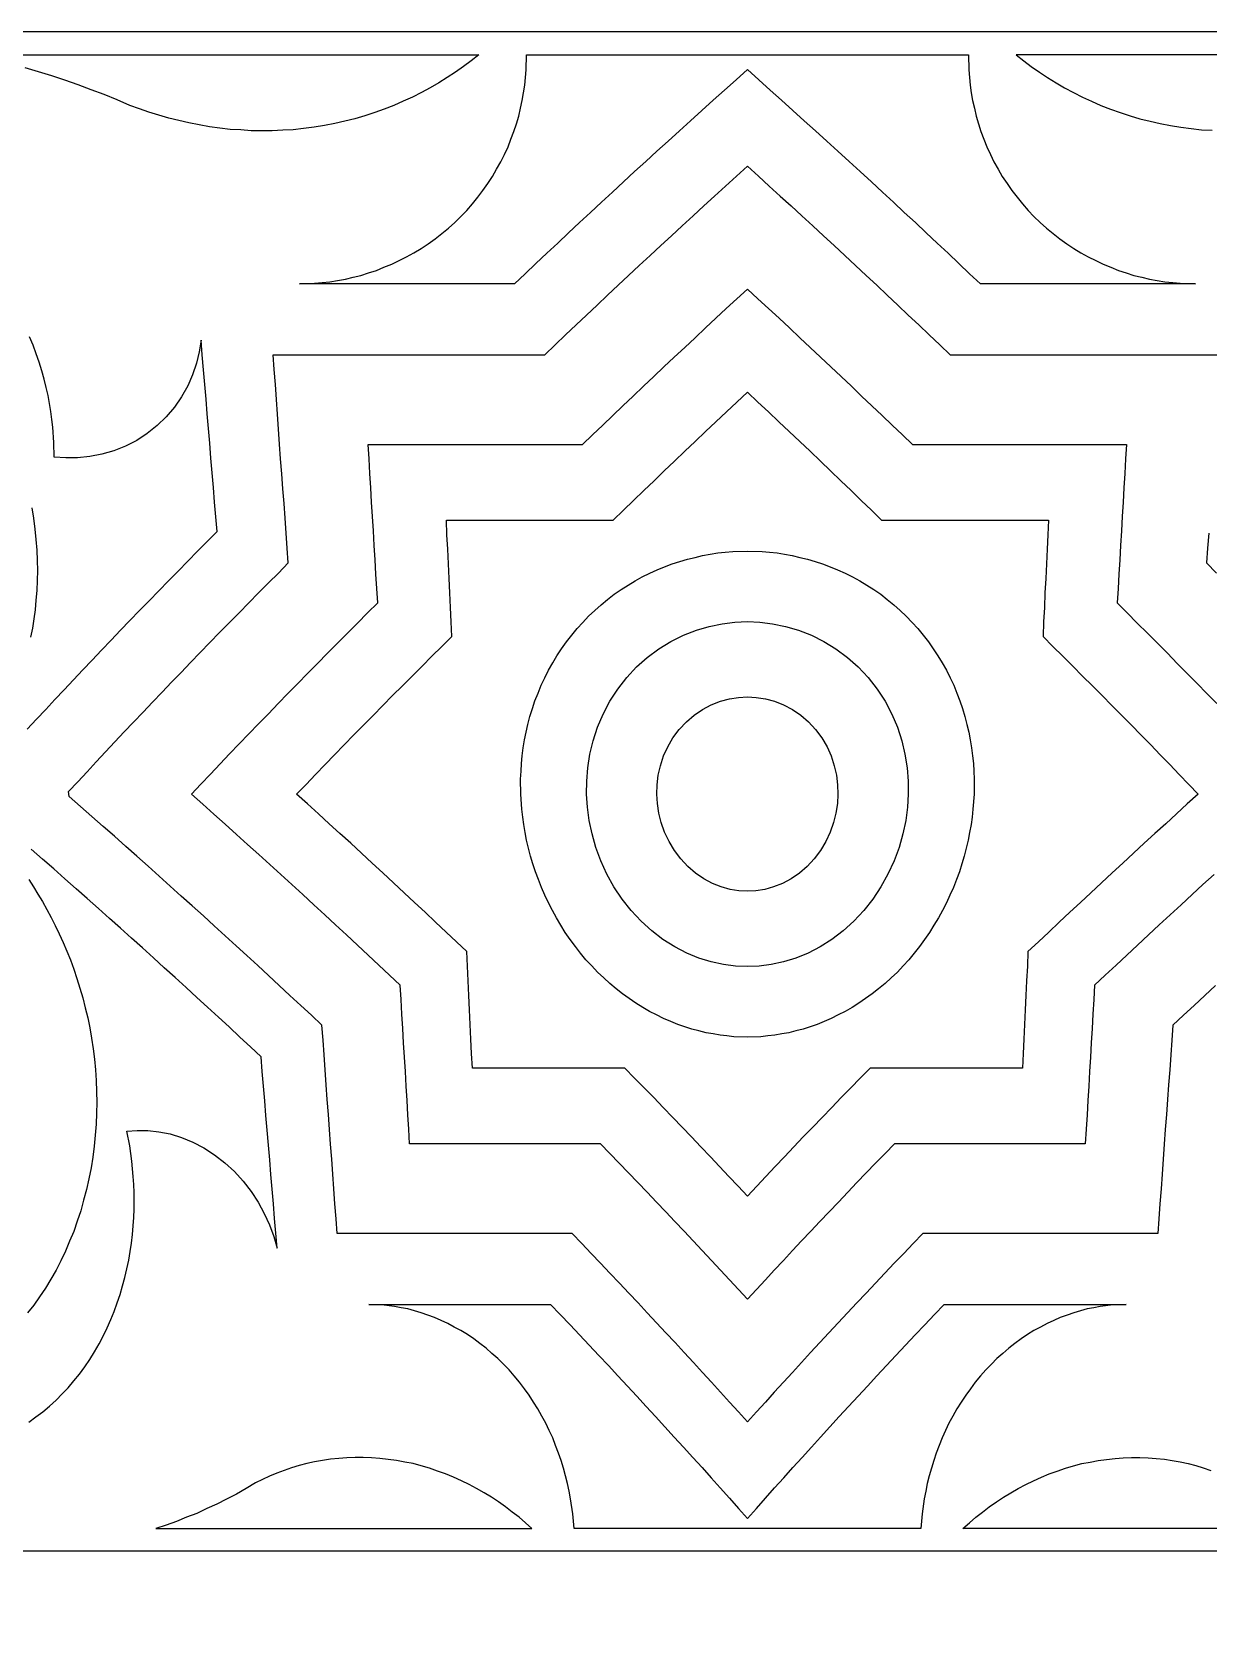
# Model space of a CAD drawing. Extents: x -535 to 1345, y -535 to 535.
# Drawn here: x -47.1 to 30.3, y 344.8 to 450 of the extents above; entities that cross this region are included whole.
import ezdxf

# ---------------------------------------------------------------- set-up
doc = ezdxf.new("R2010")
doc.units = 0
doc.layers.add('LAYER_1', color=18, linetype='CONTINUOUS')
doc.layers.add('LAYER_10', color=174, linetype='CONTINUOUS')

msp = doc.modelspace()

# ---------------------------------------------------------------- linework, layer by layer
at = {"layer": 'LAYER_1'}
for points in [[(-47.99, 448.5), (-46.94, 448.5), (-45.9, 448.5), (-44.85, 448.5), (-43.81, 448.5), (-42.76, 448.5), (-41.72, 448.5), (-40.67, 448.5), (-39.63, 448.5), (-38.58, 448.5), (-37.54, 448.5), (-36.49, 448.5), (-35.45, 448.5), (-34.4, 448.5), (-33.36, 448.5), (-32.31, 448.5), (-31.27, 448.5), (-30.22, 448.5), (-29.18, 448.5), (-28.14, 448.5), (-27.09, 448.5), (-26.05, 448.5), (-25, 448.5), (-23.96, 448.5), (-22.91, 448.5), (-21.87, 448.5), (-20.82, 448.5), (-19.78, 448.5), (-18.73, 448.5), (-17.69, 448.5), (-18.19, 448.11), (-18.69, 447.72), (-19.22, 447.36), (-19.76, 447), (-20.32, 446.66), (-20.88, 446.32), (-21.46, 446.02), (-22.05, 445.71), (-22.66, 445.44), (-23.27, 445.16), (-23.91, 444.93), (-24.54, 444.69), (-25.19, 444.49), (-25.84, 444.29), (-26.51, 444.13), (-27.17, 443.97), (-27.85, 443.85), (-28.53, 443.73), (-29.22, 443.65), (-29.9, 443.57), (-30.59, 443.53), (-31.29, 443.49), (-31.98, 443.5), (-32.67, 443.5), (-33.36, 443.55), (-34.05, 443.59), (-34.74, 443.68), (-35.42, 443.76), (-36.1, 443.89), (-36.77, 444.01), (-37.44, 444.17), (-38.1, 444.33), (-38.75, 444.53), (-39.4, 444.72), (-40.03, 444.95), (-40.66, 445.17), (-41.5, 445.53), (-42.34, 445.88), (-43.2, 446.2), (-44.06, 446.52), (-44.93, 446.82), (-45.8, 447.11), (-46.68, 447.37), (-47.56, 447.64)], [(31.27, 448.5), (30.22, 448.5), (29.18, 448.5), (28.14, 448.5), (27.09, 448.5), (26.05, 448.5), (25, 448.5), (23.96, 448.5), (22.91, 448.5), (21.87, 448.5), (20.82, 448.5), (19.78, 448.5), (18.73, 448.5), (17.69, 448.5), (18.19, 448.11), (18.69, 447.72), (19.22, 447.36), (19.76, 447), (20.32, 446.66), (20.88, 446.32), (21.46, 446.02), (22.05, 445.71), (22.66, 445.44), (23.27, 445.16), (23.91, 444.93), (24.54, 444.69), (25.19, 444.49), (25.84, 444.29), (26.51, 444.13), (27.17, 443.97), (27.85, 443.85), (28.53, 443.73), (29.22, 443.65), (29.9, 443.57), (30.59, 443.53)], [(-47.41, 404.11), (-46.81, 404.76), (-46.2, 405.41), (-45.59, 406.06), (-44.98, 406.71), (-44.37, 407.36), (-43.75, 408.01), (-43.14, 408.66), (-42.52, 409.31), (-41.9, 409.96), (-41.27, 410.62), (-40.65, 411.27), (-40.02, 411.92), (-39.39, 412.57), (-38.76, 413.22), (-38.12, 413.87), (-37.48, 414.52), (-36.84, 415.17), (-36.2, 415.82), (-35.56, 416.47), (-34.91, 417.12), (-35, 418.09), (-35.08, 419.06), (-35.16, 420.02), (-35.24, 420.99), (-35.32, 421.96), (-35.4, 422.93), (-35.48, 423.9), (-35.56, 424.87), (-35.64, 425.84), (-35.73, 426.8), (-35.81, 427.77), (-35.89, 428.74), (-35.97, 429.71), (-36.09, 428.95), (-36.27, 428.2), (-36.53, 427.44), (-36.85, 426.7), (-37.25, 425.99), (-37.72, 425.31), (-38.26, 424.67), (-38.86, 424.09), (-39.51, 423.57), (-40.21, 423.12), (-40.95, 422.74), (-41.72, 422.43), (-42.51, 422.21), (-43.3, 422.06), (-44.1, 421.98), (-44.88, 421.97), (-45.65, 422.02), (-45.67, 422.98), (-45.73, 423.98), (-45.8, 424.49), (-45.86, 425.01), (-45.95, 425.54), (-46.04, 426.07), (-46.17, 426.61), (-46.3, 427.15), (-46.46, 427.7), (-46.62, 428.26), (-46.82, 428.82), (-47.02, 429.38), (-47.26, 429.94)], [(-47.11, 418.69), (-47.01, 417.99), (-46.91, 417.28), (-46.85, 416.59), (-46.79, 415.9), (-46.77, 415.22), (-46.75, 414.55), (-46.77, 413.89), (-46.79, 413.24), (-46.85, 412.61), (-46.9, 411.97), (-46.99, 411.37), (-47.07, 410.76), (-47.19, 410.17)], [(-47.3, 358.51), (-46.84, 358.85), (-46.38, 359.19), (-45.95, 359.56), (-45.52, 359.94), (-45.12, 360.36), (-44.72, 360.77), (-44.34, 361.22), (-43.97, 361.67), (-43.63, 362.15), (-43.3, 362.63), (-42.99, 363.14), (-42.69, 363.65), (-42.42, 364.17), (-42.15, 364.7), (-41.92, 365.25), (-41.69, 365.79), (-41.49, 366.35), (-41.3, 366.9), (-41.14, 367.47), (-40.98, 368.03), (-40.86, 368.6), (-40.73, 369.16), (-40.64, 369.73), (-40.55, 370.29), (-40.49, 370.86), (-40.43, 371.42), (-40.4, 371.97), (-40.37, 372.52), (-40.37, 373.06), (-40.37, 373.61), (-40.4, 374.14), (-40.43, 374.66), (-40.48, 375.18), (-40.53, 375.69), (-40.67, 376.69), (-40.85, 377.65), (-40.17, 377.7), (-39.47, 377.7), (-38.74, 377.62), (-38, 377.47), (-37.26, 377.24), (-36.52, 376.94), (-35.79, 376.56), (-35.08, 376.1), (-34.41, 375.58), (-33.78, 375), (-33.2, 374.37), (-32.68, 373.69), (-32.21, 372.97), (-31.81, 372.23), (-31.47, 371.48), (-31.19, 370.72), (-30.97, 369.96), (-31.05, 370.93), (-31.13, 371.9), (-31.21, 372.87), (-31.29, 373.84), (-31.37, 374.81), (-31.45, 375.77), (-31.53, 376.74), (-31.62, 377.71), (-31.7, 378.68), (-31.78, 379.65), (-31.86, 380.62), (-31.94, 381.59), (-32.02, 382.55), (-32.72, 383.2), (-33.42, 383.85), (-34.12, 384.51), (-34.83, 385.16), (-35.54, 385.81), (-36.25, 386.46), (-36.96, 387.11), (-37.67, 387.76), (-38.39, 388.41), (-39.11, 389.06), (-39.83, 389.71), (-40.55, 390.36), (-41.27, 391.01), (-42, 391.66), (-42.73, 392.31), (-43.46, 392.96), (-44.19, 393.61), (-44.93, 394.26), (-45.67, 394.91), (-46.41, 395.56), (-47.15, 396.21)], [(-47.31, 394.21), (-47.01, 393.73), (-46.71, 393.26), (-46.41, 392.76), (-46.12, 392.25), (-45.84, 391.72), (-45.57, 391.2), (-45.31, 390.64), (-45.05, 390.08), (-44.81, 389.5), (-44.57, 388.92), (-44.35, 388.31), (-44.14, 387.7), (-43.95, 387.07), (-43.76, 386.43), (-43.59, 385.78), (-43.43, 385.12), (-43.3, 384.45), (-43.18, 383.77), (-43.08, 383.08), (-42.99, 382.39), (-42.93, 381.69), (-42.87, 380.98), (-42.85, 380.27), (-42.83, 379.55), (-42.85, 378.83), (-42.87, 378.11), (-42.94, 377.39), (-43, 376.66), (-43.1, 375.95), (-43.21, 375.23), (-43.36, 374.52), (-43.51, 373.81), (-43.7, 373.11), (-43.89, 372.42), (-44.12, 371.74), (-44.35, 371.06), (-44.63, 370.41), (-44.9, 369.75), (-45.21, 369.13), (-45.52, 368.5), (-45.87, 367.91), (-46.22, 367.32), (-46.6, 366.76), (-46.98, 366.21), (-47.4, 365.69)], [(30.95, 351.5), (30.15, 351.5), (29.36, 351.5), (28.56, 351.5), (27.76, 351.5), (26.96, 351.5), (26.16, 351.5), (25.37, 351.5), (24.57, 351.5), (23.77, 351.5), (22.97, 351.5), (22.17, 351.5), (21.37, 351.5), (20.58, 351.5), (19.78, 351.5), (18.98, 351.5), (18.18, 351.5), (17.38, 351.5), (16.59, 351.5), (15.79, 351.5), (14.99, 351.5), (14.19, 351.5), (14.61, 351.87), (15.03, 352.24), (15.48, 352.58), (15.92, 352.93), (16.39, 353.25), (16.85, 353.56), (17.34, 353.85), (17.83, 354.14), (18.33, 354.4), (18.83, 354.65), (19.35, 354.88), (19.87, 355.1), (20.4, 355.28), (20.93, 355.47), (21.47, 355.62), (22.01, 355.77), (22.56, 355.87), (23.1, 355.98), (23.65, 356.05), (24.2, 356.12), (24.74, 356.15), (25.29, 356.18), (25.83, 356.17), (26.38, 356.16), (26.91, 356.12), (27.45, 356.07), (27.97, 355.98), (28.5, 355.89), (29.01, 355.77), (29.52, 355.65), (30.01, 355.49), (30.51, 355.33)]]:
    msp.add_lwpolyline(points, dxfattribs=at)
for points in [[(0, 447.52), (-0.75, 446.85), (-1.5, 446.18), (-2.25, 445.51), (-3, 444.84), (-3.74, 444.16), (-4.48, 443.49), (-5.22, 442.82), (-5.96, 442.15), (-6.69, 441.48), (-7.43, 440.81), (-8.16, 440.14), (-8.89, 439.46), (-9.61, 438.79), (-10.33, 438.12), (-11.06, 437.45), (-11.77, 436.78), (-12.49, 436.11), (-13.21, 435.44), (-13.92, 434.76), (-14.63, 434.09), (-15.34, 433.42), (-16.28, 433.42), (-17.22, 433.42), (-18.17, 433.42), (-19.11, 433.42), (-20.06, 433.42), (-21, 433.42), (-21.95, 433.42), (-22.89, 433.42), (-23.83, 433.42), (-24.78, 433.42), (-25.72, 433.42), (-26.67, 433.42), (-27.61, 433.42), (-28.55, 433.42), (-29.5, 433.42), (-28.5, 433.46), (-28, 433.51), (-27.49, 433.56), (-26.98, 433.65), (-26.47, 433.73), (-25.96, 433.86), (-25.45, 433.98), (-24.94, 434.14), (-24.43, 434.31), (-23.93, 434.51), (-23.42, 434.71), (-22.93, 434.95), (-22.44, 435.19), (-21.96, 435.47), (-21.48, 435.75), (-21.02, 436.06), (-20.56, 436.38), (-20.12, 436.73), (-19.68, 437.08), (-19.27, 437.46), (-18.86, 437.85), (-18.48, 438.26), (-18.1, 438.68), (-17.75, 439.12), (-17.41, 439.56), (-17.09, 440.02), (-16.78, 440.48), (-16.51, 440.96), (-16.23, 441.45), (-16, 441.94), (-15.76, 442.44), (-15.57, 442.94), (-15.37, 443.45), (-15.21, 443.96), (-15.06, 444.47), (-14.94, 444.98), (-14.82, 445.49), (-14.74, 446), (-14.66, 446.51), (-14.62, 447.01), (-14.57, 447.51), (-14.55, 448.5), (-13.51, 448.5), (-12.47, 448.5), (-11.43, 448.5), (-10.39, 448.5), (-9.36, 448.5), (-8.32, 448.5), (-7.28, 448.5), (-6.24, 448.5), (-5.2, 448.5), (-4.16, 448.5), (-3.12, 448.5), (-2.08, 448.5), (-1.04, 448.5), (0, 448.5), (1.04, 448.5), (2.08, 448.5), (3.12, 448.5), (4.16, 448.5), (5.2, 448.5), (6.24, 448.5), (7.28, 448.5), (8.32, 448.5), (9.36, 448.5), (10.39, 448.5), (11.43, 448.5), (12.47, 448.5), (13.51, 448.5), (14.55, 448.5), (14.57, 447.51), (14.62, 447.01), (14.66, 446.51), (14.74, 446), (14.82, 445.49), (14.94, 444.98), (15.06, 444.47), (15.21, 443.96), (15.37, 443.45), (15.57, 442.94), (15.76, 442.44), (16, 441.94), (16.23, 441.45), (16.51, 440.96), (16.78, 440.48), (17.09, 440.02), (17.41, 439.56), (17.75, 439.12), (18.1, 438.68), (18.48, 438.26), (18.86, 437.85), (19.27, 437.46), (19.68, 437.08), (20.12, 436.73), (20.56, 436.38), (21.02, 436.06), (21.48, 435.75), (21.96, 435.47), (22.44, 435.19), (22.93, 434.95), (23.42, 434.71), (23.93, 434.51), (24.43, 434.31), (24.94, 434.14), (25.45, 433.98), (25.96, 433.86), (26.47, 433.73), (26.98, 433.65), (27.49, 433.56), (28, 433.51), (28.5, 433.46), (29.5, 433.42), (28.55, 433.42), (27.61, 433.42), (26.67, 433.42), (25.72, 433.42), (24.78, 433.42), (23.83, 433.42), (22.89, 433.42), (21.95, 433.42), (21, 433.42), (20.06, 433.42), (19.11, 433.42), (18.17, 433.42), (17.22, 433.42), (16.28, 433.42), (15.34, 433.42), (14.63, 434.09), (13.92, 434.76), (13.21, 435.44), (12.49, 436.11), (11.77, 436.78), (11.06, 437.45), (10.33, 438.12), (9.61, 438.79), (8.89, 439.46), (8.16, 440.14), (7.43, 440.81), (6.69, 441.48), (5.96, 442.15), (5.22, 442.82), (4.48, 443.49), (3.74, 444.16), (3, 444.84), (2.25, 445.51), (1.5, 446.18), (0.75, 446.85)], [(0, 393.45), (-0.56, 393.47), (-1.14, 393.57), (-1.72, 393.73), (-2.31, 393.96), (-2.87, 394.26), (-3.42, 394.64), (-3.93, 395.07), (-4.39, 395.57), (-4.81, 396.12), (-5.16, 396.71), (-5.45, 397.33), (-5.67, 397.96), (-5.83, 398.59), (-5.92, 399.22), (-5.96, 399.84), (-5.94, 400.45), (-5.87, 401.08), (-5.72, 401.71), (-5.52, 402.35), (-5.24, 402.96), (-4.9, 403.55), (-4.49, 404.1), (-4.02, 404.6), (-3.51, 405.04), (-2.96, 405.41), (-2.38, 405.72), (-1.78, 405.95), (-1.18, 406.11), (-0.58, 406.2), (0, 406.23), (0.58, 406.2), (1.18, 406.11), (1.78, 405.95), (2.38, 405.72), (2.96, 405.41), (3.51, 405.04), (4.02, 404.6), (4.49, 404.1), (4.9, 403.55), (5.24, 402.96), (5.52, 402.35), (5.72, 401.71), (5.87, 401.08), (5.94, 400.45), (5.96, 399.84), (5.92, 399.22), (5.83, 398.59), (5.67, 397.96), (5.45, 397.33), (5.16, 396.71), (4.81, 396.12), (4.39, 395.57), (3.93, 395.07), (3.42, 394.64), (2.87, 394.26), (2.31, 393.96), (1.72, 393.73), (1.14, 393.57), (0.56, 393.47)], [(0, 351.5), (-0.82, 351.5), (-1.63, 351.5), (-2.45, 351.5), (-3.26, 351.5), (-4.08, 351.5), (-4.89, 351.5), (-5.71, 351.5), (-6.52, 351.5), (-7.34, 351.5), (-8.15, 351.5), (-8.97, 351.5), (-9.78, 351.5), (-10.6, 351.5), (-11.41, 351.5), (-11.5, 352.47), (-11.64, 353.46), (-11.74, 353.97), (-11.84, 354.47), (-11.97, 354.97), (-12.11, 355.47), (-12.27, 355.97), (-12.43, 356.47), (-12.63, 356.97), (-12.82, 357.46), (-13.05, 357.95), (-13.27, 358.43), (-13.53, 358.9), (-13.79, 359.37), (-14.08, 359.82), (-14.37, 360.27), (-14.68, 360.7), (-15, 361.13), (-15.35, 361.54), (-15.69, 361.94), (-16.06, 362.31), (-16.43, 362.69), (-16.82, 363.03), (-17.21, 363.37), (-17.61, 363.68), (-18.02, 363.99), (-18.44, 364.26), (-18.86, 364.53), (-19.3, 364.76), (-19.73, 365), (-20.17, 365.19), (-20.6, 365.39), (-21.04, 365.55), (-21.48, 365.7), (-21.92, 365.82), (-22.36, 365.95), (-22.8, 366.03), (-23.23, 366.12), (-24.09, 366.22), (-24.93, 366.25), (-24.13, 366.25), (-23.33, 366.25), (-22.53, 366.25), (-21.74, 366.25), (-20.94, 366.25), (-20.14, 366.25), (-19.34, 366.25), (-18.54, 366.25), (-17.75, 366.25), (-16.95, 366.25), (-16.15, 366.25), (-15.35, 366.25), (-14.55, 366.25), (-13.76, 366.25), (-12.96, 366.25), (-12.32, 365.58), (-11.68, 364.91), (-11.05, 364.24), (-10.41, 363.57), (-9.78, 362.89), (-9.15, 362.22), (-8.53, 361.55), (-7.9, 360.88), (-7.28, 360.21), (-6.66, 359.54), (-6.05, 358.87), (-5.43, 358.19), (-4.82, 357.52), (-4.21, 356.85), (-3.6, 356.18), (-2.99, 355.51), (-2.39, 354.84), (-1.79, 354.17), (-1.19, 353.49), (-0.59, 352.82), (0, 352.15), (0.59, 352.82), (1.19, 353.49), (1.79, 354.17), (2.39, 354.84), (2.99, 355.51), (3.6, 356.18), (4.21, 356.85), (4.82, 357.52), (5.43, 358.19), (6.05, 358.87), (6.66, 359.54), (7.28, 360.21), (7.9, 360.88), (8.53, 361.55), (9.15, 362.22), (9.78, 362.89), (10.41, 363.57), (11.05, 364.24), (11.68, 364.91), (12.32, 365.58), (12.96, 366.25), (13.76, 366.25), (14.55, 366.25), (15.35, 366.25), (16.15, 366.25), (16.95, 366.25), (17.75, 366.25), (18.54, 366.25), (19.34, 366.25), (20.14, 366.25), (20.94, 366.25), (21.74, 366.25), (22.53, 366.25), (23.33, 366.25), (24.13, 366.25), (24.93, 366.25), (24.09, 366.22), (23.23, 366.12), (22.8, 366.03), (22.36, 365.95), (21.92, 365.82), (21.48, 365.7), (21.04, 365.55), (20.6, 365.39), (20.17, 365.19), (19.73, 365), (19.3, 364.76), (18.86, 364.53), (18.44, 364.26), (18.02, 363.99), (17.61, 363.68), (17.21, 363.37), (16.82, 363.03), (16.43, 362.69), (16.06, 362.31), (15.69, 361.94), (15.35, 361.54), (15, 361.13), (14.68, 360.7), (14.37, 360.27), (14.08, 359.82), (13.79, 359.37), (13.53, 358.9), (13.27, 358.43), (13.05, 357.95), (12.82, 357.46), (12.63, 356.97), (12.43, 356.47), (12.27, 355.97), (12.11, 355.47), (11.97, 354.97), (11.84, 354.47), (11.74, 353.97), (11.64, 353.46), (11.5, 352.47), (11.41, 351.5), (10.6, 351.5), (9.78, 351.5), (8.97, 351.5), (8.15, 351.5), (7.34, 351.5), (6.52, 351.5), (5.71, 351.5), (4.89, 351.5), (4.08, 351.5), (3.26, 351.5), (2.45, 351.5), (1.63, 351.5), (0.82, 351.5)], [(-14.19, 351.5), (-14.61, 351.87), (-15.03, 352.24), (-15.48, 352.58), (-15.92, 352.93), (-16.39, 353.25), (-16.85, 353.56), (-17.34, 353.85), (-17.83, 354.14), (-18.33, 354.4), (-18.83, 354.65), (-19.35, 354.88), (-19.87, 355.1), (-20.4, 355.28), (-20.93, 355.47), (-21.47, 355.62), (-22.01, 355.77), (-22.56, 355.87), (-23.1, 355.98), (-23.65, 356.05), (-24.2, 356.12), (-24.74, 356.15), (-25.29, 356.18), (-25.83, 356.17), (-26.38, 356.16), (-26.91, 356.12), (-27.45, 356.07), (-27.97, 355.98), (-28.5, 355.89), (-29.01, 355.77), (-29.52, 355.65), (-30.01, 355.49), (-30.51, 355.33), (-30.99, 355.14), (-31.46, 354.95), (-31.92, 354.72), (-32.38, 354.5), (-33.01, 354.14), (-33.64, 353.77), (-34.29, 353.44), (-34.93, 353.11), (-35.59, 352.81), (-36.25, 352.5), (-36.92, 352.24), (-37.58, 351.97), (-38.26, 351.73), (-38.94, 351.5), (-38.14, 351.5), (-37.34, 351.5), (-36.54, 351.5), (-35.74, 351.5), (-34.94, 351.5), (-34.15, 351.5), (-33.35, 351.5), (-32.55, 351.5), (-31.75, 351.5), (-30.95, 351.5), (-30.15, 351.5), (-29.36, 351.5), (-28.56, 351.5), (-27.76, 351.5), (-26.96, 351.5), (-26.16, 351.5), (-25.37, 351.5), (-24.57, 351.5), (-23.77, 351.5), (-22.97, 351.5), (-22.17, 351.5), (-21.37, 351.5), (-20.58, 351.5), (-19.78, 351.5), (-18.98, 351.5), (-18.18, 351.5), (-17.38, 351.5), (-16.59, 351.5), (-15.79, 351.5), (-14.99, 351.5)]]:
    msp.add_lwpolyline(points, close=True, dxfattribs=at)
at = {"layer": 'LAYER_10'}
for points in [[(-450, 0), (-450, -186.4), (-186.4, -450), (0, -450), (186.4, -450), (450, -186.4), (450, 0), (450, 186.4), (186.4, 450), (0, 450), (-186.4, 450), (-450, 186.4)], [(0, 373.38), (-0.61, 374.03), (-1.22, 374.68), (-1.83, 375.32), (-2.44, 375.97), (-3.06, 376.62), (-3.68, 377.27), (-4.3, 377.91), (-4.92, 378.56), (-5.55, 379.21), (-6.17, 379.86), (-6.8, 380.51), (-7.43, 381.15), (-8.07, 381.8), (-8.9, 381.8), (-9.74, 381.8), (-10.58, 381.8), (-11.41, 381.8), (-12.25, 381.8), (-13.09, 381.8), (-13.93, 381.8), (-14.76, 381.8), (-15.6, 381.8), (-16.44, 381.8), (-17.27, 381.8), (-18.11, 381.8), (-18.16, 382.76), (-18.2, 383.72), (-18.25, 384.68), (-18.29, 385.63), (-18.34, 386.59), (-18.38, 387.55), (-18.43, 388.51), (-18.47, 389.47), (-19.16, 390.11), (-19.84, 390.76), (-20.53, 391.41), (-21.22, 392.06), (-21.92, 392.71), (-22.61, 393.35), (-23.31, 394), (-24.01, 394.65), (-24.71, 395.3), (-25.41, 395.95), (-26.12, 396.6), (-26.83, 397.24), (-27.54, 397.89), (-28.25, 398.54), (-28.96, 399.19), (-29.68, 399.84), (-29.06, 400.48), (-28.43, 401.13), (-27.81, 401.78), (-27.18, 402.43), (-26.55, 403.08), (-25.91, 403.73), (-25.28, 404.37), (-24.64, 405.02), (-24, 405.67), (-23.36, 406.32), (-22.71, 406.97), (-22.07, 407.61), (-21.42, 408.26), (-20.77, 408.91), (-20.11, 409.56), (-19.46, 410.21), (-19.5, 411.17), (-19.55, 412.12), (-19.59, 413.08), (-19.64, 414.04), (-19.68, 415), (-19.73, 415.96), (-19.78, 416.91), (-19.82, 417.87), (-18.9, 417.87), (-17.99, 417.87), (-17.07, 417.87), (-16.16, 417.87), (-15.24, 417.87), (-14.33, 417.87), (-13.41, 417.87), (-12.49, 417.87), (-11.58, 417.87), (-10.66, 417.87), (-9.75, 417.87), (-8.83, 417.87), (-8.16, 418.52), (-7.49, 419.17), (-6.82, 419.82), (-6.15, 420.46), (-5.48, 421.11), (-4.8, 421.76), (-4.12, 422.41), (-3.44, 423.05), (-2.75, 423.7), (-2.07, 424.35), (-1.38, 425), (-0.69, 425.64), (0, 426.29), (0.69, 425.64), (1.38, 425), (2.07, 424.35), (2.75, 423.7), (3.44, 423.05), (4.12, 422.41), (4.8, 421.76), (5.48, 421.11), (6.15, 420.46), (6.82, 419.82), (7.49, 419.17), (8.16, 418.52), (8.83, 417.87), (9.75, 417.87), (10.66, 417.87), (11.58, 417.87), (12.49, 417.87), (13.41, 417.87), (14.33, 417.87), (15.24, 417.87), (16.16, 417.87), (17.07, 417.87), (17.99, 417.87), (18.9, 417.87), (19.82, 417.87), (19.78, 416.91), (19.73, 415.96), (19.68, 415), (19.64, 414.04), (19.59, 413.08), (19.55, 412.12), (19.5, 411.17), (19.46, 410.21), (20.11, 409.56), (20.77, 408.91), (21.42, 408.26), (22.07, 407.61), (22.71, 406.97), (23.36, 406.32), (24, 405.67), (24.64, 405.02), (25.28, 404.37), (25.91, 403.73), (26.55, 403.08), (27.18, 402.43), (27.81, 401.78), (28.43, 401.13), (29.06, 400.48), (29.68, 399.84), (28.96, 399.19), (28.25, 398.54), (27.54, 397.89), (26.83, 397.24), (26.12, 396.6), (25.41, 395.95), (24.71, 395.3), (24.01, 394.65), (23.31, 394), (22.61, 393.35), (21.92, 392.71), (21.22, 392.06), (20.53, 391.41), (19.84, 390.76), (19.16, 390.11), (18.47, 389.47), (18.43, 388.51), (18.38, 387.55), (18.34, 386.59), (18.29, 385.63), (18.25, 384.68), (18.2, 383.72), (18.16, 382.76), (18.11, 381.8), (17.27, 381.8), (16.44, 381.8), (15.6, 381.8), (14.76, 381.8), (13.93, 381.8), (13.09, 381.8), (12.25, 381.8), (11.41, 381.8), (10.58, 381.8), (9.74, 381.8), (8.9, 381.8), (8.07, 381.8), (7.43, 381.15), (6.8, 380.51), (6.17, 379.86), (5.55, 379.21), (4.92, 378.56), (4.3, 377.91), (3.68, 377.27), (3.06, 376.62), (2.44, 375.97), (1.83, 375.32), (1.22, 374.68), (0.61, 374.03)], [(0, 383.84), (-0.89, 383.87), (-1.35, 383.92), (-1.8, 383.97), (-2.26, 384.05), (-2.72, 384.13), (-3.19, 384.25), (-3.66, 384.37), (-4.12, 384.52), (-4.59, 384.68), (-5.05, 384.87), (-5.52, 385.07), (-5.98, 385.3), (-6.44, 385.53), (-6.89, 385.8), (-7.34, 386.07), (-7.78, 386.38), (-8.22, 386.69), (-8.64, 387.03), (-9.06, 387.37), (-9.46, 387.75), (-9.87, 388.12), (-10.25, 388.53), (-10.63, 388.94), (-10.98, 389.37), (-11.33, 389.81), (-11.66, 390.27), (-11.99, 390.73), (-12.28, 391.21), (-12.58, 391.69), (-12.84, 392.18), (-13.1, 392.68), (-13.33, 393.18), (-13.56, 393.69), (-13.76, 394.21), (-13.96, 394.72), (-14.12, 395.24), (-14.28, 395.76), (-14.41, 396.28), (-14.54, 396.8), (-14.63, 397.31), (-14.73, 397.83), (-14.79, 398.33), (-14.85, 398.84), (-14.92, 399.84), (-14.93, 400.83), (-14.9, 401.34), (-14.88, 401.85), (-14.82, 402.36), (-14.76, 402.88), (-14.67, 403.4), (-14.57, 403.91), (-14.45, 404.43), (-14.32, 404.95), (-14.15, 405.47), (-13.99, 405.98), (-13.78, 406.49), (-13.58, 407), (-13.34, 407.49), (-13.1, 407.99), (-12.82, 408.47), (-12.54, 408.95), (-12.23, 409.41), (-11.92, 409.86), (-11.57, 410.3), (-11.22, 410.73), (-10.84, 411.14), (-10.46, 411.55), (-10.05, 411.93), (-9.64, 412.3), (-9.21, 412.64), (-8.78, 412.99), (-8.32, 413.3), (-7.86, 413.6), (-7.39, 413.87), (-6.92, 414.14), (-6.43, 414.38), (-5.94, 414.61), (-5.45, 414.8), (-4.95, 414.99), (-4.45, 415.15), (-3.95, 415.31), (-3.45, 415.42), (-2.95, 415.54), (-2.45, 415.63), (-1.95, 415.71), (-1.46, 415.76), (-0.97, 415.8), (0, 415.83), (0.97, 415.8), (1.46, 415.76), (1.95, 415.71), (2.45, 415.63), (2.95, 415.54), (3.45, 415.42), (3.95, 415.31), (4.45, 415.15), (4.95, 414.99), (5.45, 414.8), (5.94, 414.61), (6.43, 414.38), (6.92, 414.14), (7.39, 413.87), (7.86, 413.6), (8.32, 413.3), (8.78, 412.99), (9.21, 412.64), (9.64, 412.3), (10.05, 411.93), (10.46, 411.55), (10.84, 411.14), (11.22, 410.73), (11.57, 410.3), (11.92, 409.86), (12.23, 409.41), (12.54, 408.95), (12.82, 408.47), (13.1, 407.99), (13.34, 407.49), (13.58, 407), (13.78, 406.49), (13.99, 405.98), (14.15, 405.47), (14.32, 404.95), (14.45, 404.43), (14.57, 403.91), (14.67, 403.4), (14.76, 402.88), (14.82, 402.36), (14.88, 401.85), (14.9, 401.34), (14.93, 400.83), (14.92, 399.84), (14.85, 398.84), (14.79, 398.33), (14.73, 397.83), (14.63, 397.31), (14.54, 396.8), (14.41, 396.28), (14.28, 395.76), (14.12, 395.24), (13.96, 394.72), (13.76, 394.21), (13.56, 393.69), (13.33, 393.18), (13.1, 392.68), (12.84, 392.18), (12.58, 391.69), (12.28, 391.21), (11.99, 390.73), (11.66, 390.27), (11.33, 389.81), (10.98, 389.37), (10.63, 388.94), (10.25, 388.53), (9.87, 388.12), (9.46, 387.75), (9.06, 387.37), (8.64, 387.03), (8.22, 386.69), (7.78, 386.38), (7.34, 386.07), (6.89, 385.8), (6.44, 385.53), (5.98, 385.3), (5.52, 385.07), (5.05, 384.87), (4.59, 384.68), (4.12, 384.52), (3.66, 384.37), (3.19, 384.25), (2.72, 384.13), (2.26, 384.05), (1.8, 383.97), (1.35, 383.92), (0.89, 383.87)], [(0, 388.49), (-0.78, 388.52), (-1.57, 388.62), (-2.38, 388.79), (-3.19, 389.04), (-3.99, 389.37), (-4.79, 389.78), (-5.56, 390.27), (-6.3, 390.83), (-7, 391.47), (-7.66, 392.17), (-8.25, 392.92), (-8.79, 393.73), (-9.25, 394.57), (-9.65, 395.44), (-9.98, 396.32), (-10.23, 397.22), (-10.42, 398.1), (-10.53, 398.98), (-10.59, 399.84), (-10.58, 400.69), (-10.51, 401.57), (-10.37, 402.46), (-10.16, 403.35), (-9.87, 404.24), (-9.5, 405.1), (-9.06, 405.95), (-8.54, 406.75), (-7.95, 407.51), (-7.3, 408.21), (-6.59, 408.84), (-5.83, 409.4), (-5.04, 409.89), (-4.21, 410.3), (-3.36, 410.63), (-2.51, 410.88), (-1.66, 411.05), (-0.82, 411.16), (0, 411.19), (0.82, 411.16), (1.66, 411.05), (2.51, 410.88), (3.36, 410.63), (4.21, 410.3), (5.04, 409.89), (5.83, 409.4), (6.59, 408.84), (7.3, 408.21), (7.95, 407.51), (8.54, 406.75), (9.06, 405.95), (9.5, 405.1), (9.87, 404.24), (10.16, 403.35), (10.37, 402.46), (10.51, 401.57), (10.58, 400.69), (10.59, 399.84), (10.53, 398.98), (10.42, 398.1), (10.23, 397.22), (9.98, 396.32), (9.65, 395.44), (9.25, 394.57), (8.79, 393.73), (8.25, 392.92), (7.66, 392.17), (7, 391.47), (6.3, 390.83), (5.56, 390.27), (4.79, 389.78), (3.99, 389.37), (3.19, 389.04), (2.38, 388.79), (1.57, 388.62), (0.78, 388.52)], [(-350, 0), (-350, -144.97), (-144.97, -350), (0, -350), (144.97, -350), (350, -144.97), (350, 0), (350, 144.97), (144.97, 350), (0, 350), (-144.97, 350), (-350, 144.97)]]:
    msp.add_lwpolyline(points, close=True, dxfattribs=at)
for points in [[(30.82, 387.24), (30.12, 386.59), (29.41, 385.93), (28.71, 385.28), (28.01, 384.63), (27.94, 383.65), (27.87, 382.67), (27.8, 381.69), (27.73, 380.71), (27.66, 379.73), (27.58, 378.75), (27.51, 377.77), (27.44, 376.79), (27.37, 375.81), (27.3, 374.83), (27.23, 373.85), (27.16, 372.87), (27.08, 371.89), (27.01, 370.91), (26.15, 370.91), (25.29, 370.91), (24.43, 370.91), (23.57, 370.91), (22.71, 370.91), (21.86, 370.91), (21, 370.91), (20.14, 370.91), (19.28, 370.91), (18.42, 370.91), (17.56, 370.91), (16.7, 370.91), (15.84, 370.91), (14.98, 370.91), (14.12, 370.91), (13.26, 370.91), (12.4, 370.91), (11.54, 370.91), (10.91, 370.26), (10.29, 369.61), (9.67, 368.96), (9.05, 368.3), (8.43, 367.65), (7.81, 367), (7.2, 366.35), (6.59, 365.69), (5.98, 365.04), (5.37, 364.39), (4.76, 363.74), (4.16, 363.08), (3.56, 362.43), (2.96, 361.78), (2.37, 361.13), (1.77, 360.47), (1.18, 359.82), (0.59, 359.17), (0, 358.52), (-0.59, 359.17), (-1.18, 359.82), (-1.77, 360.47), (-2.37, 361.13), (-2.96, 361.78), (-3.56, 362.43), (-4.16, 363.08), (-4.76, 363.74), (-5.37, 364.39), (-5.98, 365.04), (-6.59, 365.69), (-7.2, 366.35), (-7.81, 367), (-8.43, 367.65), (-9.05, 368.3), (-9.67, 368.96), (-10.29, 369.61), (-10.91, 370.26), (-11.54, 370.91), (-12.4, 370.91), (-13.26, 370.91), (-14.12, 370.91), (-14.98, 370.91), (-15.84, 370.91), (-16.7, 370.91), (-17.56, 370.91), (-18.42, 370.91), (-19.28, 370.91), (-20.14, 370.91), (-21, 370.91), (-21.86, 370.91), (-22.71, 370.91), (-23.57, 370.91), (-24.43, 370.91), (-25.29, 370.91), (-26.15, 370.91), (-27.01, 370.91), (-27.08, 371.89), (-27.16, 372.87), (-27.23, 373.85), (-27.3, 374.83), (-27.37, 375.81), (-27.44, 376.79), (-27.51, 377.77), (-27.58, 378.75), (-27.66, 379.73), (-27.73, 380.71), (-27.8, 381.69), (-27.87, 382.67), (-27.94, 383.65), (-28.01, 384.63), (-28.71, 385.28), (-29.41, 385.93), (-30.12, 386.59), (-30.82, 387.24), (-31.53, 387.9), (-32.24, 388.55), (-32.95, 389.21), (-33.67, 389.86), (-34.38, 390.51), (-35.1, 391.17), (-35.82, 391.82), (-36.55, 392.48), (-37.27, 393.13), (-38, 393.79), (-38.73, 394.44), (-39.46, 395.09), (-40.2, 395.75), (-40.93, 396.4), (-41.67, 397.06), (-42.41, 397.71), (-43.16, 398.36), (-43.9, 399.02), (-44.65, 399.67), (-44.69, 400), (-44.08, 400.65), (-43.48, 401.31), (-42.87, 401.96), (-42.26, 402.62), (-41.64, 403.27), (-41.03, 403.93), (-40.41, 404.58), (-39.79, 405.23), (-39.17, 405.89), (-38.54, 406.54), (-37.92, 407.2), (-37.29, 407.85), (-36.66, 408.51), (-36.02, 409.16), (-35.39, 409.81), (-34.75, 410.47), (-34.11, 411.12), (-33.47, 411.78), (-32.83, 412.43), (-32.18, 413.08), (-31.53, 413.74), (-30.88, 414.39), (-30.23, 415.05), (-30.3, 416.03), (-30.37, 417.01), (-30.44, 417.99), (-30.51, 418.97), (-30.58, 419.94), (-30.66, 420.92), (-30.73, 421.9), (-30.8, 422.88), (-30.87, 423.86), (-30.94, 424.84), (-31.01, 425.82), (-31.08, 426.8), (-31.16, 427.78), (-31.23, 428.76), (-30.23, 428.76), (-29.24, 428.76), (-28.25, 428.76), (-27.25, 428.76), (-26.26, 428.76), (-25.26, 428.76), (-24.27, 428.76), (-23.28, 428.76), (-22.28, 428.76), (-21.29, 428.76), (-20.29, 428.76), (-19.3, 428.76), (-18.31, 428.76), (-17.31, 428.76), (-16.32, 428.76), (-15.33, 428.76), (-14.33, 428.76), (-13.34, 428.76), (-12.66, 429.41), (-11.97, 430.07), (-11.28, 430.72), (-10.59, 431.37), (-9.9, 432.02), (-9.21, 432.68), (-8.51, 433.33), (-7.82, 433.98), (-7.12, 434.63), (-6.41, 435.28), (-5.71, 435.94), (-5, 436.59), (-4.3, 437.24), (-3.58, 437.89), (-2.87, 438.55), (-2.16, 439.2), (-1.44, 439.85), (-0.72, 440.5), (0, 441.16), (0.72, 440.5), (1.44, 439.85), (2.16, 439.2), (2.87, 438.55), (3.58, 437.89), (4.3, 437.24), (5, 436.59), (5.71, 435.94), (6.41, 435.28), (7.12, 434.63), (7.82, 433.98), (8.51, 433.33), (9.21, 432.68), (9.9, 432.02), (10.59, 431.37), (11.28, 430.72), (11.97, 430.07), (12.66, 429.41), (13.34, 428.76), (14.33, 428.76), (15.33, 428.76), (16.32, 428.76), (17.31, 428.76), (18.31, 428.76), (19.3, 428.76), (20.29, 428.76), (21.29, 428.76), (22.28, 428.76), (23.28, 428.76), (24.27, 428.76), (25.26, 428.76), (26.26, 428.76), (27.25, 428.76), (28.25, 428.76), (29.24, 428.76), (30.23, 428.76), (31.23, 428.76)], [(30.72, 394.54), (29.99, 393.88), (29.27, 393.22), (28.55, 392.55), (27.83, 391.89), (27.11, 391.23), (26.4, 390.57), (25.68, 389.9), (24.97, 389.24), (24.27, 388.58), (23.56, 387.92), (22.86, 387.26), (22.8, 386.31), (22.75, 385.36), (22.69, 384.41), (22.64, 383.46), (22.58, 382.52), (22.52, 381.57), (22.47, 380.62), (22.41, 379.67), (22.36, 378.73), (22.3, 377.78), (22.24, 376.83), (21.41, 376.83), (20.57, 376.83), (19.73, 376.83), (18.89, 376.83), (18.06, 376.83), (17.22, 376.83), (16.38, 376.83), (15.54, 376.83), (14.71, 376.83), (13.87, 376.83), (13.03, 376.83), (12.19, 376.83), (11.35, 376.83), (10.52, 376.83), (9.68, 376.83), (9.06, 376.19), (8.44, 375.55), (7.82, 374.91), (7.21, 374.27), (6.6, 373.63), (5.99, 372.99), (5.38, 372.35), (4.77, 371.71), (4.17, 371.07), (3.57, 370.43), (2.97, 369.79), (2.37, 369.15), (1.77, 368.51), (1.18, 367.87), (0.59, 367.23), (0, 366.59), (-0.59, 367.23), (-1.18, 367.87), (-1.77, 368.51), (-2.37, 369.15), (-2.97, 369.79), (-3.57, 370.43), (-4.17, 371.07), (-4.77, 371.71), (-5.38, 372.35), (-5.99, 372.99), (-6.6, 373.63), (-7.21, 374.27), (-7.82, 374.91), (-8.44, 375.55), (-9.06, 376.19), (-9.68, 376.83), (-10.52, 376.83), (-11.35, 376.83), (-12.19, 376.83), (-13.03, 376.83), (-13.87, 376.83), (-14.71, 376.83), (-15.54, 376.83), (-16.38, 376.83), (-17.22, 376.83), (-18.06, 376.83), (-18.89, 376.83), (-19.73, 376.83), (-20.57, 376.83), (-21.41, 376.83), (-22.24, 376.83), (-22.3, 377.78), (-22.36, 378.73), (-22.41, 379.67), (-22.47, 380.62), (-22.52, 381.57), (-22.58, 382.52), (-22.64, 383.46), (-22.69, 384.41), (-22.75, 385.36), (-22.8, 386.31), (-22.86, 387.26), (-23.56, 387.92), (-24.27, 388.58), (-24.97, 389.24), (-25.68, 389.9), (-26.4, 390.57), (-27.11, 391.23), (-27.83, 391.89), (-28.55, 392.55), (-29.27, 393.22), (-29.99, 393.88), (-30.72, 394.54), (-31.44, 395.2), (-32.17, 395.86), (-32.91, 396.53), (-33.64, 397.19), (-34.38, 397.85), (-35.12, 398.51), (-35.86, 399.17), (-36.6, 399.84), (-35.98, 400.5), (-35.35, 401.16), (-34.72, 401.82), (-34.09, 402.49), (-33.46, 403.15), (-32.82, 403.81), (-32.18, 404.47), (-31.54, 405.13), (-30.9, 405.8), (-30.25, 406.46), (-29.61, 407.12), (-28.96, 407.78), (-28.3, 408.44), (-27.65, 409.11), (-26.99, 409.77), (-26.33, 410.43), (-25.67, 411.09), (-25.01, 411.76), (-24.34, 412.42), (-24.4, 413.37), (-24.46, 414.31), (-24.51, 415.26), (-24.57, 416.21), (-24.62, 417.16), (-24.68, 418.1), (-24.74, 419.05), (-24.79, 420), (-24.85, 420.95), (-24.9, 421.9), (-24.96, 422.84), (-24.02, 422.84), (-23.08, 422.84), (-22.14, 422.84), (-21.2, 422.84), (-20.26, 422.84), (-19.32, 422.84), (-18.38, 422.84), (-17.44, 422.84), (-16.5, 422.84), (-15.56, 422.84), (-14.62, 422.84), (-13.68, 422.84), (-12.74, 422.84), (-11.8, 422.84), (-10.86, 422.84), (-10.2, 423.48), (-9.53, 424.12), (-8.86, 424.76), (-8.2, 425.4), (-7.52, 426.04), (-6.85, 426.68), (-6.17, 427.32), (-5.5, 427.96), (-4.82, 428.6), (-4.13, 429.24), (-3.45, 429.88), (-2.76, 430.52), (-2.08, 431.16), (-1.39, 431.8), (-0.69, 432.44), (0, 433.08), (0.69, 432.44), (1.39, 431.8), (2.08, 431.16), (2.76, 430.52), (3.45, 429.88), (4.13, 429.24), (4.82, 428.6), (5.5, 427.96), (6.17, 427.32), (6.85, 426.68), (7.52, 426.04), (8.2, 425.4), (8.86, 424.76), (9.53, 424.12), (10.2, 423.48), (10.86, 422.84), (11.8, 422.84), (12.74, 422.84), (13.68, 422.84), (14.62, 422.84), (15.56, 422.84), (16.5, 422.84), (17.44, 422.84), (18.38, 422.84), (19.32, 422.84), (20.26, 422.84), (21.2, 422.84), (22.14, 422.84), (23.08, 422.84), (24.02, 422.84), (24.96, 422.84), (24.9, 421.9), (24.85, 420.95), (24.79, 420), (24.74, 419.05), (24.68, 418.1), (24.62, 417.16), (24.57, 416.21), (24.51, 415.26), (24.46, 414.31), (24.4, 413.37), (24.34, 412.42), (25.01, 411.76), (25.67, 411.09), (26.33, 410.43), (26.99, 409.77), (27.65, 409.11), (28.3, 408.44), (28.96, 407.78), (29.61, 407.12), (30.25, 406.46), (30.9, 405.8)], [(30.37, 417.01), (30.3, 416.03), (30.23, 415.05), (30.88, 414.39)]]:
    msp.add_lwpolyline(points, dxfattribs=at)

doc.saveas('drawing.dxf')
